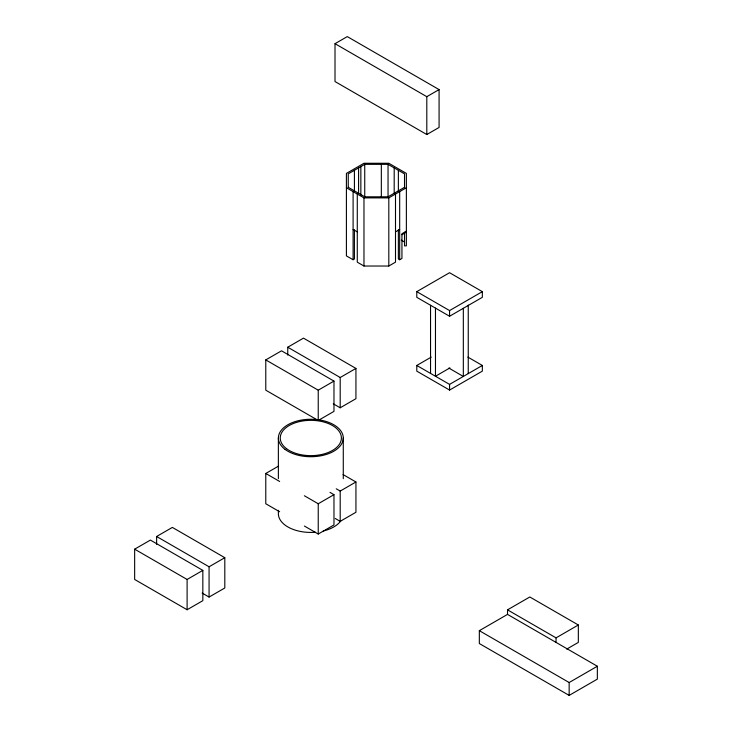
<?xml version="1.0" encoding="UTF-8"?>
<svg xmlns="http://www.w3.org/2000/svg" width="732" height="732" viewBox="0 0 732 732"><rect width="100%" height="100%" fill="white"/><g stroke="black" fill="none" stroke-linecap="round" stroke-linejoin="round"><path stroke-width="1.1" d="M335.009 43.682L347.288 36.6L439.081 89.597L439.081 127.45L426.802 134.532L335.009 81.545L335.009 43.682L426.802 96.679L439.081 89.597M404.522 187.978L404.522 173.85L388.042 164.343L364.737 164.343L348.258 173.85L348.258 187.484M404.522 187.31L388.042 196.816L364.737 196.816L348.258 187.31M346.41 187.749L363.969 197.887L388.811 197.887L406.37 187.749M395.5 231.879L399.681 229.473M404.522 232.3L404.522 245.861L406.37 245.861L406.37 173.411L388.811 163.273L363.969 163.273L346.41 173.411L346.41 255.889L353.099 259.75L354.416 259L354.416 229.83M406.37 231.184L401.941 233.746L401.941 258.451L399.681 259.75L398.373 259L398.373 229.83M401.941 234.716L406.37 232.154M357.28 194.026L357.28 262.166L363.969 266.027L388.811 266.027L395.5 262.166L395.5 194.026M265.78 359.906L281.518 350.82L333.975 381.098L333.975 411.384L318.237 420.47L265.78 390.183L265.78 359.906L318.237 390.183L333.975 381.098M287.749 355.075L287.749 347.224L303.487 338.138L355.935 368.425L355.935 398.702L340.197 407.788L333.27 403.79M416.783 291.647L449.567 272.716L482.342 291.647L482.342 297.32L449.567 316.251L416.783 297.32L416.783 291.647L449.567 310.569L482.342 291.647M287.749 347.224L340.197 377.502L355.935 368.425M467.885 357.115L482.342 365.46L482.342 371.142L449.567 390.065L416.783 371.142L416.783 365.46L431.24 357.115M134.651 549.174L150.389 540.088L202.837 570.374L202.837 600.661L187.108 609.747L134.651 579.46L134.651 549.174L187.108 579.46L202.837 570.374M156.621 544.343L156.621 536.492L172.349 527.406L224.806 557.692L224.806 587.979L209.068 597.065L202.142 593.066M279.642 511.75L265.78 503.753L265.78 473.467L278.572 466.083M449.933 367.903L435.467 376.248L435.467 308.117M416.783 365.46L449.567 384.392L482.342 365.46M156.621 536.492L209.068 566.778L224.806 557.692M304.384 495.756L318.237 503.753L333.975 494.667L333.975 524.954L318.237 534.031L304.384 526.034M336.244 488.784L340.197 491.071L355.935 481.985L355.935 512.272L340.197 521.358L335.256 518.494M507.523 614.395L479.332 630.673L479.332 643.538L569.157 695.4L597.349 679.122L597.349 666.248L507.523 614.395L507.523 609.847L529.812 596.983L578.335 624.991L578.335 642.403L566.705 649.119M507.523 609.847L556.046 637.865L578.335 624.991M479.332 630.673L569.157 682.526L597.349 666.248M401.301 240.133L404.522 241.99M353.099 229.473L357.28 231.879M448.872 368.086L463.329 376.44L463.329 308.3M343.07 474.556L355.935 481.985M330.013 492.38L333.975 494.667M265.78 473.467L279.642 481.464M569.157 682.526L569.157 695.4M556.046 637.865L556.046 642.403M468.251 305.088L468.251 373.604M449.567 310.569L449.567 316.251M449.567 384.392L449.567 390.065M430.544 305.271L430.544 373.412M426.802 96.679L426.802 134.532M399.681 191.61L399.681 259.75M398.373 170.3L398.373 191.455M394.191 167.893L394.191 193.495M388.811 197.887L388.811 266.027M388.042 164.343L388.042 197.274M381.335 164.343L381.335 197.356M364.737 164.343L364.737 197.356M363.969 197.887L363.969 266.027M360.849 166.585L360.849 195.051M358.589 167.893L358.589 193.495M354.416 170.3L354.416 191.455M353.099 191.61L353.099 259.75M343.281 437.992L343.281 478.673M340.197 377.502L340.197 407.788M340.197 491.071L340.197 521.358M318.237 390.183L318.237 420.47M318.237 503.753L318.237 534.031M278.37 437.992L278.37 478.673M278.37 510.314L278.37 513.699A32.455 18.739 0 0 0 315.419 532.246M209.068 566.778L209.068 597.065M187.108 579.46L187.108 609.747M340.81 520.873A32.455 18.739 0 0 1 323.242 531.011M286.578 448.734A30.561 17.641 0 0 0 339.062 444.745A30.561 17.641 0 0 0 306.836 420.497A30.561 17.641 0 0 0 286.578 448.734M285.077 449.393A32.455 18.739 0 0 0 340.81 445.157A32.455 18.739 0 0 0 306.589 419.418A32.455 18.739 0 0 0 285.077 449.393"/></g></svg>
